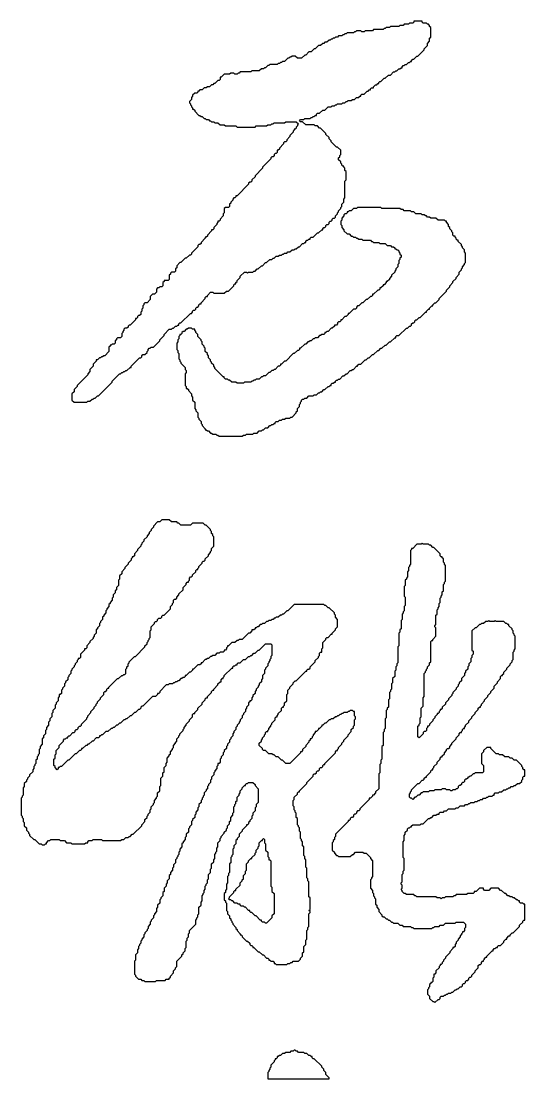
# Model space of a CAD drawing. Header units: millimetres. Extents: x 0 to 500, y 0 to 500.
# Drawn here: x 261.5 to 499.5, y 0.5 to 500 of the extents above; entities that cross this region are included whole.
import ezdxf

# ---------------------------------------------------------------- set-up
doc = ezdxf.new("R2010")
doc.units = ezdxf.units.MM

msp = doc.modelspace()

# ---------------------------------------------------------------- linework, layer by layer
for points in [[(447, 500), (447, 499.5), (446.5, 499), (445, 499), (444.5, 498.5), (442.5, 498.5), (442, 498), (440.5, 498), (440, 497.5), (436, 497.5), (435.5, 497), (434, 497), (433.5, 496.5), (433, 496.5), (432.5, 496), (428, 496), (427.5, 495.5), (424, 495.5), (423.5, 495), (422.5, 495), (422, 495.5), (420, 495.5), (419.5, 495), (419, 495), (418.5, 494.5), (415.5, 494.5), (415, 494), (414.5, 494), (414, 493.5), (413.5, 493.5), (413, 493), (411.5, 493), (411, 492.5), (410, 492.5), (409.5, 492), (409, 492), (408.5, 491.5), (408, 491.5), (407.5, 491), (407, 491), (406, 490), (405, 490), (404.5, 489.5), (404, 489.5), (403, 488.5), (402, 488.5), (400.5, 487), (400, 487), (398.5, 485.5), (397.5, 485.5), (396, 484), (395.5, 484), (394, 482.5), (392, 482.5), (391, 483.5), (389.5, 483.5), (389, 483), (388.5, 483), (388, 482.5), (387.5, 482.5), (386, 481), (385, 481), (384.5, 480.5), (384, 480.5), (383.5, 480), (383, 480), (382.5, 479.5), (379, 479.5), (378.5, 479), (378, 479), (377, 478), (376.5, 478), (376, 477.5), (375, 477.5), (374, 476.5), (370.5, 476.5), (370, 476), (365, 476), (364.5, 475.5), (364, 475.5), (363.5, 475), (362.5, 475), (362, 475.5), (360.5, 475.5), (360, 475), (357.5, 475), (356, 473.5), (355.5, 473.5), (355.5, 472.5), (355, 472), (354.5, 472), (353, 470.5), (352.5, 470.5), (352, 470), (351.5, 470), (350.5, 469), (349.5, 469), (349, 468.5), (348, 468.5), (347, 467.5), (346, 467.5), (345.5, 467), (345, 467), (345, 466.5), (344.5, 466), (343.5, 466), (342.5, 465), (342.5, 464.5), (342, 464), (342, 463), (341, 462), (341, 461.5), (341.5, 461), (341.5, 460.5), (342, 460), (342, 459.5), (342.5, 459), (342.5, 458.5), (343, 458.5), (343.5, 458), (343.5, 457.5), (345.5, 455.5), (346, 455.5), (346.5, 455), (347, 455), (348, 454), (348.5, 454), (349, 453.5), (350, 453.5), (350.5, 453), (351, 453), (351.5, 452.5), (352.5, 452.5), (353, 452), (354.5, 452), (355.5, 451), (357.5, 451), (358, 450.5), (363, 450.5), (363.5, 450), (372, 450), (372.5, 450.5), (377.5, 450.5), (378, 451), (379.5, 451), (380, 451.5), (380.5, 451.5), (381, 452), (386, 452), (386.5, 452.5), (391.5, 452.5), (392.5, 451.5), (392, 451), (392, 450.5), (391.5, 450), (391.5, 449.5), (391, 449), (390.5, 449), (390.5, 448.5), (390, 448), (390, 447.5), (388.5, 446), (388.5, 445.5), (387, 444), (387, 443.5), (386.5, 443), (386, 443), (385.5, 442.5), (385.5, 442), (383.5, 440), (383.5, 439.5), (383, 439), (382.5, 439), (382.5, 438), (382, 437.5), (381.5, 437.5), (381, 437), (381, 436.5), (380.5, 436), (380, 436), (379.5, 435.5), (379.5, 435), (375.5, 431), (375.5, 430.5), (372, 427), (372, 426.5), (370.5, 425), (370.5, 424.5), (370, 424), (369.5, 424), (369, 423.5), (369, 423), (363.5, 417.5), (363, 417.5), (363, 417), (362.5, 416.5), (362, 416.5), (361.5, 416), (361.5, 415.5), (360.5, 414.5), (360.5, 414), (360, 413.5), (360, 412.5), (359.5, 412), (358, 412), (357.5, 411.5), (357.5, 409.5), (357, 409), (357, 408), (355.5, 406.5), (355.5, 406), (355, 405.5), (354.5, 405.5), (354.5, 405), (354, 404.5), (354, 404), (352.5, 402.5), (352.5, 402), (352, 401.5), (351.5, 401.5), (351.5, 401), (349.5, 399), (349.5, 398.5), (349, 398), (348.5, 398), (348.5, 397.5), (346.5, 395.5), (346.5, 395), (346, 394.5), (345.5, 394.5), (345, 394), (345, 393.5), (342, 390.5), (342, 390), (341.5, 389.5), (341, 389.5), (339.5, 388), (339, 388), (337, 386), (336.5, 386), (335, 384.5), (335, 383.5), (334.5, 383), (334.5, 382), (334, 381.5), (332.5, 381.5), (332, 381), (332, 380.5), (331.5, 380), (331.5, 378), (331, 377.5), (329, 377.5), (329, 377), (328.5, 376.5), (328.5, 375), (328, 374.5), (327, 374.5), (326.5, 374), (326, 374), (325.5, 373.5), (325.5, 372), (324.5, 371), (323.5, 371), (322.5, 370), (322.5, 368.5), (321, 367), (320, 367), (319.5, 366.5), (319.5, 366), (319, 365.5), (319, 364.5), (318.5, 364), (318.5, 363), (318, 362.5), (318, 361.5), (317.5, 361), (317, 361), (316.5, 360.5), (316.5, 360), (316, 359.5), (315.5, 359.5), (315.5, 359), (313, 356.5), (312.5, 356.5), (312, 356), (312, 355.5), (311.5, 355), (310.5, 355), (310, 354.5), (310, 354), (309.5, 353.5), (309.5, 353), (309, 352.5), (309, 351), (308.5, 350.5), (307, 350.5), (306.5, 350), (306.5, 349.5), (306, 349), (306, 348), (305.5, 347.5), (304.5, 347.5), (304, 347), (303.5, 347), (303.5, 346.5), (303, 346), (303, 344), (301, 342), (300.5, 342), (300, 341.5), (299.5, 341.5), (299, 341), (298.5, 341), (297.5, 340), (297, 340), (297, 339.5), (295.5, 338), (295.5, 337), (294, 335.5), (294, 334.5), (293, 333.5), (293, 333), (288, 328), (288, 327.5), (286.5, 326), (286.5, 325), (285.5, 324), (285.5, 321), (286.5, 320), (292.5, 320), (293, 320.5), (294, 320.5), (295, 321.5), (295.5, 321.5), (296, 322), (296.5, 322), (297.5, 323), (298, 323), (304.5, 329.5), (304.5, 330), (308, 333.5), (308.5, 333.5), (309, 334), (309.5, 334), (310, 334.5), (310.5, 334.5), (311, 335), (311.5, 335), (313, 336.5), (313.5, 336.5), (313.5, 337), (317.5, 341), (318, 341), (318.5, 341.5), (318.5, 342), (319, 342.5), (320, 342.5), (321, 343.5), (321, 344), (321.5, 344.5), (321.5, 345), (322, 345.5), (322.5, 345.5), (323, 346), (324, 346), (327, 349), (327, 349.5), (329, 351.5), (329, 352), (331.5, 354.5), (332.5, 354.5), (333, 355), (333.5, 355), (334.5, 356), (335, 356), (335.5, 356.5), (336, 356.5), (336, 357), (336.5, 357.5), (337, 357.5), (341.5, 362), (342, 362), (342.5, 362.5), (342.5, 363), (343, 363.5), (343.5, 363.5), (344, 364), (344, 364.5), (344.5, 365), (345, 365), (345.5, 365.5), (345.5, 366), (346, 366.5), (346.5, 366.5), (346.5, 367), (348.5, 369), (348.5, 369.5), (349, 370), (349.5, 370), (349.5, 370.5), (351, 372), (352, 372), (352.5, 371.5), (357.5, 371.5), (358.5, 372.5), (359.5, 372.5), (362, 375), (362, 375.5), (362.5, 376), (363, 376), (363, 376.5), (363.5, 377), (363.5, 377.5), (365, 379), (365, 379.5), (367, 381.5), (368, 381.5), (368.5, 381), (369, 381.5), (371, 381.5), (371.5, 382), (372, 382), (373, 383), (373.5, 383), (375, 384.5), (375.5, 384.5), (377, 386), (377.5, 386), (379, 387.5), (380, 387.5), (380.5, 388), (381, 388), (382, 389), (383, 389), (383.5, 389.5), (384.5, 389.5), (385, 390), (385.5, 390), (386, 390.5), (387, 390.5), (387.5, 391), (388.5, 391), (389.5, 392), (390.5, 392), (391, 392.5), (391.5, 392.5), (392.5, 393.5), (393, 393.5), (394.5, 395), (395, 395), (395.5, 395.5), (396, 395.5), (396, 396), (396.5, 396.5), (397, 396.5), (397.5, 397), (398, 397), (398, 397.5), (398.5, 398), (399.5, 398), (401.5, 400), (402, 400), (403.5, 401.5), (404, 401.5), (404, 402), (404.5, 402.5), (405, 402.5), (405.5, 403), (405.5, 403.5), (406, 404), (406.5, 404), (407, 404.5), (407, 405), (407.5, 405.5), (408, 405.5), (408.5, 406), (408.5, 406.5), (409, 407), (409.5, 407), (410, 407.5), (410, 408), (411, 409), (411, 409.5), (411.5, 410), (411.5, 410.5), (412.5, 411.5), (412.5, 412), (413, 412.5), (413, 413.5), (414, 414.5), (414, 416), (414.5, 416.5), (414.5, 424.5), (415, 425), (415, 429), (414.5, 429.5), (414.5, 430.5), (414, 431), (414, 431.5), (413.5, 431.5), (413, 432), (413, 432.5), (412.5, 433), (412.5, 433.5), (411.5, 434.5), (411.5, 435.5), (412, 436), (412, 436.5), (412.5, 437), (412.5, 439), (411, 440.5), (410.5, 440.5), (408, 443), (408, 443.5), (407, 444.5), (407, 445), (405.5, 446.5), (405.5, 447), (403, 449.5), (402.5, 449.5), (401.5, 450.5), (400.5, 450.5), (400, 451), (396, 451), (394.5, 452.5), (393.5, 452.5), (393, 453), (393.5, 453.5), (395, 453.5), (395.5, 454), (398, 454), (398.5, 454.5), (399, 454.5), (399.5, 455), (400, 455), (400.5, 455.5), (401, 455.5), (401, 456), (401.5, 456.5), (402.5, 456.5), (404, 458), (405, 458), (406.5, 459.5), (408, 459.5), (408.5, 460), (409.5, 460), (410, 460.5), (410.5, 460.5), (411, 461), (413, 461), (413.5, 461.5), (414.5, 461.5), (415, 462), (415.5, 462), (416, 462.5), (417.5, 462.5), (418, 463), (419, 463), (420, 464), (421, 464), (421.5, 464.5), (422, 464.5), (422, 465), (422.5, 465.5), (423.5, 465.5), (425, 467), (425.5, 467), (426, 467.5), (426.5, 467.5), (426.5, 468), (427, 468.5), (428, 468.5), (428, 469), (429, 470), (429.5, 470), (430, 470.5), (430.5, 470.5), (430.5, 471), (431, 471.5), (431.5, 471.5), (433, 473), (433.5, 473), (435, 474.5), (436, 474.5), (437.5, 476), (438, 476), (438.5, 476.5), (439, 476.5), (440, 477.5), (440.5, 477.5), (441, 478), (441.5, 478), (441.5, 478.5), (442, 479), (442.5, 479), (443, 479.5), (443.5, 479.5), (444.5, 480.5), (445, 480.5), (445.5, 481), (446, 481), (446, 481.5), (446.5, 482), (447, 482), (448.5, 483.5), (449, 483.5), (452, 486.5), (452, 487), (453.5, 488.5), (453.5, 489.5), (454.5, 490.5), (454.5, 492), (455, 492.5), (455, 497), (454.5, 497.5), (454.5, 498), (454, 498.5), (453.5, 498.5), (453, 499), (451.5, 499), (451, 499.5), (451, 500)], [(420.5, 412), (420, 411.5), (418.5, 411.5), (417.5, 410.5), (416.5, 410.5), (416, 410), (415.5, 410), (415.5, 409.5), (415, 409), (414.5, 409), (414, 408.5), (414, 408), (413, 407), (413, 406), (412.5, 405.5), (412.5, 404), (413, 403.5), (413, 402.5), (414, 401.5), (414, 401), (415.5, 399.5), (416.5, 399.5), (417.5, 398.5), (418, 398.5), (418.5, 398), (419.5, 398), (420, 397.5), (420.5, 397.5), (421, 397), (422.5, 397), (423, 396.5), (426.5, 396.5), (427, 396), (427.5, 396), (428, 395.5), (430.5, 395.5), (431, 395), (433.5, 395), (434.5, 394), (436, 394), (436.5, 393.5), (437.5, 393.5), (438, 393), (438, 392.5), (438.5, 392.5), (439, 392), (439.5, 392), (440, 391.5), (440, 391), (440.5, 390.5), (440.5, 390), (441, 389.5), (441, 388.5), (440.5, 388), (440.5, 387.5), (440, 387), (440, 385.5), (439.5, 385), (439.5, 384), (438.5, 383), (438.5, 382.5), (438, 382), (438, 381.5), (436.5, 380), (436.5, 379.5), (435.5, 378.5), (435.5, 378), (434.5, 377), (434, 377), (434, 376.5), (433, 375.5), (432.5, 375.5), (432.5, 375), (431.5, 374), (431, 374), (431, 373.5), (430.5, 373), (430, 373), (428, 371), (427.5, 371), (427.5, 370.5), (427, 370), (426.5, 370), (425, 368.5), (424.5, 368.5), (423, 367), (422.5, 367), (421, 365.5), (420.5, 365.5), (420, 365), (420, 364.5), (419.5, 364), (418.5, 364), (416.5, 362), (416, 362), (416, 361.5), (415, 360.5), (414.5, 360.5), (413, 359), (412.5, 359), (412.5, 358.5), (412, 358), (411.5, 358), (411, 357.5), (411, 357), (410.5, 356.5), (409.5, 356.5), (409.5, 356), (408.5, 355), (408, 355), (406.5, 353.5), (406, 353.5), (405.5, 353), (405, 353), (405, 352.5), (404.5, 352), (403.5, 352), (403, 351.5), (402.5, 351.5), (401.5, 350.5), (400.5, 350.5), (400, 350), (399.5, 350), (398.5, 349), (398, 349), (397.5, 348.5), (397, 348.5), (396, 347.5), (395.5, 347.5), (393.5, 345.5), (393, 345.5), (393, 345), (392.5, 344.5), (392, 344.5), (390.5, 343), (390, 343), (386.5, 339.5), (386, 339.5), (384.5, 338), (384, 338), (384, 337.5), (383.5, 337), (383, 337), (381.5, 335.5), (381, 335.5), (380.5, 335), (380, 335), (379, 334), (378.5, 334), (377, 332.5), (376, 332.5), (375.5, 332), (375, 332), (374, 331), (372.5, 331), (372, 330.5), (371.5, 330.5), (371, 330), (370.5, 330), (370, 329.5), (367, 329.5), (366.5, 329), (363.5, 329), (363, 329.5), (361, 329.5), (360, 330.5), (359.5, 330.5), (359, 331), (358, 331), (357.5, 331.5), (357.5, 332), (357, 332), (353, 336), (353, 336.5), (352.5, 337), (352.5, 337.5), (351.5, 338.5), (351.5, 339), (351, 339.5), (351, 340), (350, 341), (350, 342), (349.5, 342.5), (349.5, 343), (348.5, 344), (348.5, 345.5), (348, 346), (348, 346.5), (347, 347.5), (347, 348.5), (346.5, 349), (346.5, 349.5), (345, 351), (345, 352), (344, 353), (344, 353.5), (343.5, 354), (343.5, 354.5), (342.5, 354.5), (342, 355), (340.5, 355), (340, 354.5), (339.5, 354.5), (338.5, 353.5), (338, 353.5), (337.5, 353), (337.5, 352.5), (337, 352), (336.5, 352), (336.5, 351.5), (336, 351), (336, 350), (335.5, 349.5), (335.5, 348.5), (335, 348), (335, 345), (335.5, 344.5), (335.5, 343.5), (336, 343), (336, 340.5), (336.5, 340), (336.5, 339.5), (337, 339), (337, 338.5), (339, 336.5), (339, 335.5), (339.5, 335), (339.5, 334), (339, 333.5), (339, 328), (339.5, 327.5), (339.5, 326.5), (340, 326.5), (340.5, 326), (340.5, 325.5), (342, 324), (342, 323), (342.5, 322.5), (342.5, 321), (343.5, 320), (343.5, 317), (344, 316.5), (344, 316), (345, 315), (345, 313), (345.5, 312.5), (345.5, 312), (346.5, 311), (346.5, 310), (347, 309.5), (347, 309), (348.5, 307.5), (348.5, 307), (349, 307), (349.5, 306.5), (350, 306.5), (351, 305.5), (351.5, 305.5), (352, 305), (353.5, 305), (354, 304.5), (354.5, 304.5), (355, 304), (366, 304), (366.5, 304.5), (367.5, 304.5), (368, 305), (371, 305), (371.5, 305.5), (373, 305.5), (374, 306.5), (375, 306.5), (375.5, 307), (376, 307), (377, 308), (378, 308), (379, 309), (379.5, 309), (380, 309.5), (380.5, 309.5), (381, 310), (381.5, 310), (381.5, 310.5), (382, 311), (383, 311), (383.5, 311.5), (384.5, 311.5), (385, 312), (386, 312), (386.5, 312.5), (388.5, 312.5), (389, 313), (389.5, 313), (391.5, 315), (391.5, 315.5), (392, 316), (392, 317), (393, 318), (393, 319), (393.5, 319.5), (393.5, 320), (394, 320.5), (394, 321), (394.5, 321.5), (395, 321.5), (395.5, 322), (396.5, 322), (397.5, 323), (399.5, 323), (400, 323.5), (401, 323.5), (402, 324.5), (402.5, 324.5), (403, 325), (403.5, 325), (404.5, 326), (405, 326), (406.5, 327.5), (407, 327.5), (407.5, 328), (408, 328), (408, 328.5), (408.5, 329), (409, 329), (409.5, 329.5), (410, 329.5), (410, 330), (410.5, 330.5), (411, 330.5), (411.5, 331), (412, 331), (413.5, 332.5), (414, 332.5), (415, 333.5), (415.5, 333.5), (417, 335), (417.5, 335), (418, 335.5), (418.5, 335.5), (420, 337), (420.5, 337), (420.5, 337.5), (421, 338), (422, 338), (424, 340), (424.5, 340), (425.5, 341), (426, 341), (427.5, 342.5), (428, 342.5), (430, 344.5), (430.5, 344.5), (431.5, 345.5), (432, 345.5), (433.5, 347), (434, 347), (435.5, 348.5), (436, 348.5), (438, 350.5), (438.5, 350.5), (438.5, 351), (439, 351.5), (440, 351.5), (443.5, 355), (444, 355), (445, 356), (445.5, 356), (446, 356.5), (446, 357), (446.5, 357.5), (447, 357.5), (447.5, 358), (447.5, 358.5), (448, 359), (448.5, 359), (449.5, 360), (450, 360), (452.5, 362.5), (453, 362.5), (453, 363), (454, 364), (454.5, 364), (454.5, 364.5), (455.5, 365.5), (456, 365.5), (456, 366), (457, 367), (457.5, 367), (459, 368.5), (459, 369), (462.5, 372.5), (462.5, 373), (464, 374.5), (464, 375), (465.5, 376.5), (465.5, 377), (467, 378.5), (467, 379), (468.5, 380.5), (468.5, 381.5), (469.5, 382.5), (469.5, 383), (470, 383.5), (470, 384), (471, 385), (471, 385.5), (471.5, 386), (471.5, 390.5), (471, 391), (471, 392), (470, 393), (470, 393.5), (469.5, 394), (469.5, 394.5), (468, 396), (468, 396.5), (467.5, 396.5), (467, 397), (467, 397.5), (466.5, 398), (466.5, 398.5), (466, 398.5), (465.5, 399), (465.5, 400), (465, 400.5), (465, 401), (464, 402), (464, 402.5), (463.5, 403), (463.5, 404), (462.5, 405), (462.5, 405.5), (462, 405.5), (461.5, 406), (458.5, 406), (457.5, 407), (455, 407), (454.5, 407.5), (453.5, 407.5), (453, 408), (452.5, 408), (452, 408.5), (451, 408.5), (450.5, 409), (448, 409), (447, 410), (446, 410), (445.5, 410.5), (442.5, 410.5), (442, 411), (441, 411), (440.5, 411.5), (432, 411.5), (431.5, 412)], [(328, 264.5), (327, 263.5), (326, 263.5), (324, 261.5), (324, 261), (323, 260), (323, 259.5), (322, 258.5), (322, 258), (321, 257), (321, 256.5), (319.5, 255), (319.5, 254.5), (318.5, 253.5), (318.5, 253), (318, 252.5), (318, 252), (316.5, 250.5), (316.5, 250), (315, 248.5), (315, 247.5), (314.5, 247), (314, 247), (314, 246.5), (313.5, 246), (313.5, 245.5), (312, 244), (312, 243.5), (310.5, 242), (310.5, 241.5), (309, 240), (309, 239), (308, 238), (308, 236.5), (307.5, 236), (307.5, 233.5), (306.5, 232.5), (306.5, 231.5), (306, 231), (306, 230), (305, 229), (305, 228), (304.5, 227.5), (304.5, 226.5), (303.5, 225.5), (303.5, 225), (303, 224.5), (303, 223.5), (302, 222.5), (302, 222), (301.5, 221.5), (301.5, 220.5), (300.5, 219.5), (300.5, 219), (300, 218.5), (300, 217.5), (299, 216.5), (299, 216), (298.5, 215.5), (298.5, 214.5), (297.5, 213.5), (297.5, 213), (297, 212.5), (297, 211), (296, 210), (296, 209.5), (295.5, 209), (295.5, 208.5), (294, 207), (294, 206.5), (292.5, 205), (292.5, 204), (292, 203.5), (291.5, 203.5), (291.5, 203), (289.5, 201), (289.5, 199.5), (289, 199), (288.5, 199), (288.5, 198.5), (288, 198), (288, 197.5), (287, 196.5), (287, 196), (286.5, 195.5), (286.5, 195), (285.5, 194), (285.5, 193.5), (285, 193), (285, 192), (284, 191), (284, 190.5), (283.5, 190), (283.5, 189), (282.5, 188), (282.5, 187.5), (282, 187), (282, 186), (281, 185), (281, 184.5), (280.5, 184), (280.5, 182.5), (280, 182), (279.5, 182), (279.5, 181), (279, 180.5), (279, 179), (278, 178), (278, 177.5), (277.5, 177), (277.5, 175.5), (276.5, 174.5), (276.5, 173.5), (276, 173), (276, 171.5), (275, 170.5), (275, 169.5), (274.5, 169), (274.5, 167.5), (273.5, 166.5), (273.5, 165.5), (273, 165), (273, 163.5), (272, 162.5), (272, 161.5), (271.5, 161), (271.5, 158.5), (270.5, 157.5), (270.5, 156.5), (270, 156), (270, 154), (269.5, 153.5), (269.5, 153), (269, 152.5), (269, 151.5), (268.5, 151), (268.5, 149.5), (268, 149), (268, 148.5), (267.5, 148), (267.5, 147), (267, 146.5), (267, 145.5), (265.5, 144), (265.5, 143.5), (264.5, 142.5), (264.5, 142), (264, 141.5), (264, 141), (263, 140), (263, 138.5), (262.5, 138), (262.5, 134.5), (262, 134), (262, 133.5), (261.5, 133), (261.5, 125), (262, 124.5), (262, 124), (262.5, 123.5), (262.5, 122), (263, 121.5), (263, 120), (264, 119), (264, 118), (265, 117), (265, 116.5), (265.5, 116), (265.5, 115.5), (267.5, 113.5), (268, 113.5), (270, 111.5), (271, 111.5), (271.5, 111), (272.5, 111), (273, 111.5), (273.5, 111.5), (273.5, 112), (274.5, 113), (275, 113), (275.5, 113.5), (279.5, 113.5), (280, 113), (282, 113), (283, 112), (285, 112), (285.5, 111.5), (291.5, 111.5), (292, 112), (293, 112), (293, 112.5), (293.5, 113), (295, 113), (295.5, 113.5), (299.5, 113.5), (300, 113), (308.5, 113), (309, 113.5), (310, 113.5), (311, 114.5), (312, 114.5), (312.5, 115), (313, 115), (314, 116), (314.5, 116), (318.5, 120), (318.5, 120.5), (320, 122), (320, 123), (321, 124), (321, 124.5), (321.5, 125), (321.5, 125.5), (322.5, 126.5), (322.5, 127.5), (323, 128), (323, 129), (324, 130), (324, 130.5), (324.5, 131), (324.5, 132), (325.5, 133), (325.5, 133.5), (326, 134), (326, 135.5), (327, 136.5), (327, 138.5), (327.5, 139), (327.5, 142.5), (328.5, 143.5), (328.5, 145), (329, 145.5), (329, 147.5), (330, 148.5), (330, 149.5), (330.5, 150), (330.5, 152), (331.5, 153), (331.5, 153.5), (332, 154), (332, 155), (333, 156), (333, 156.5), (333.5, 157), (333.5, 158), (334.5, 159), (334.5, 159.5), (335, 160), (335, 161), (336, 162), (336, 162.5), (336.5, 163), (336.5, 163.5), (338, 165), (338, 165.5), (338.5, 166), (338.5, 166.5), (339.5, 167.5), (339.5, 168), (341, 169.5), (341, 170), (342.5, 171.5), (342.5, 172.5), (343, 173), (343.5, 173), (343.5, 173.5), (345, 175), (345, 175.5), (347, 177.5), (347, 178), (348.5, 179.5), (348.5, 180), (349, 180.5), (349.5, 180.5), (349.5, 181), (351.5, 183), (351.5, 183.5), (352, 184), (352.5, 184), (352.5, 184.5), (354.5, 186.5), (354.5, 187), (355.5, 188), (356, 188), (356, 189), (356.5, 189.5), (357, 189.5), (357, 190), (357.5, 190.5), (357.5, 191), (361, 194.5), (361.5, 194.5), (361.5, 195), (362, 195.5), (362.5, 195.5), (363, 196), (363.5, 196), (363.5, 196.5), (364, 197), (365, 197), (366.5, 198.5), (367.5, 198.5), (369, 200), (369.5, 200), (370, 200.5), (370.5, 200.5), (371.5, 201.5), (372, 201.5), (373.5, 203), (374, 203), (377, 206), (379.5, 206), (380, 205.5), (380, 200.5), (379.5, 200), (379.5, 199), (379, 198.5), (379, 198), (378.5, 197.5), (378.5, 197), (378, 196.5), (378, 195.5), (377, 194.5), (377, 194), (376.5, 193.5), (376.5, 192), (375.5, 191), (375.5, 189.5), (375, 189), (375, 188), (374, 187), (374, 186.5), (373.5, 186), (373.5, 185.5), (372.5, 184.5), (372.5, 184), (372, 183.5), (372, 182.5), (371, 181.5), (371, 181), (370.5, 180.5), (370.5, 179.5), (370, 179), (369.5, 179), (369.5, 178.5), (369, 178), (369, 177), (368, 176), (368, 175.5), (367.5, 175), (367.5, 174), (366.5, 173), (366.5, 172.5), (366, 172), (366, 171), (365, 170), (365, 169.5), (364.5, 169), (364.5, 168.5), (363.5, 167.5), (363.5, 167), (363, 166.5), (363, 165.5), (362, 164.5), (362, 164), (361.5, 163.5), (361.5, 162.5), (360.5, 161.5), (360.5, 161), (360, 160.5), (360, 159.5), (359, 158.5), (359, 158), (358.5, 157.5), (358.5, 156.5), (357.5, 155.5), (357.5, 155), (357, 154.5), (357, 153.5), (356, 152.5), (356, 152), (355.5, 151.5), (355.5, 150), (355, 149.5), (354.5, 149.5), (354.5, 148.5), (354, 148), (354, 147), (353, 146), (353, 145.5), (352.5, 145), (352.5, 144), (351.5, 143), (351.5, 142), (351, 141.5), (351, 140.5), (350, 139.5), (350, 139), (349.5, 138.5), (349.5, 137.5), (349, 137), (349, 136.5), (348, 135.5), (348, 134.5), (347.5, 134), (347.5, 133.5), (347, 133), (347, 132.5), (346.5, 132), (346.5, 131), (345.5, 130), (345.5, 129), (345, 128.5), (345, 127.5), (344, 126.5), (344, 125.5), (343.5, 125), (343.5, 124), (342.5, 123), (342.5, 122.5), (342, 122), (342, 120.5), (341, 119.5), (341, 119), (340.5, 118.5), (340.5, 117), (339.5, 116), (339.5, 115), (339, 114.5), (339, 113.5), (338, 112.5), (338, 112), (337.5, 111.5), (337.5, 110), (336.5, 109), (336.5, 108), (336, 107.5), (336, 106.5), (335.5, 106), (335.5, 105.5), (335, 105), (335, 104.5), (334.5, 104), (334.5, 102.5), (333.5, 101.5), (333.5, 100.5), (333, 100), (333, 99), (332, 98), (332, 97), (331.5, 96.5), (331.5, 95), (330.5, 94), (330.5, 93), (330, 92.5), (330, 91.5), (329, 90.5), (329, 89), (328.5, 88.5), (328.5, 87), (327.5, 86), (327.5, 85.5), (327, 85), (327, 83.5), (326, 82.5), (326, 81.5), (325.5, 81), (325.5, 79.5), (324.5, 78.5), (324.5, 78), (324, 77.5), (324, 76.5), (323, 75.5), (323, 75), (322.5, 74.5), (322.5, 73.5), (321.5, 72.5), (321.5, 71.5), (321, 71), (321, 70.5), (320, 69.5), (320, 69), (319.5, 68.5), (319.5, 67.5), (318.5, 66.5), (318.5, 66), (318, 65.5), (318, 64.5), (317.5, 64), (317.5, 63.5), (317, 63), (317, 62), (316.5, 61.5), (316.5, 60), (315.5, 59), (315.5, 56.5), (315, 56), (315, 50), (315.5, 49.5), (315.5, 49), (317, 47.5), (318, 47.5), (318.5, 47), (319.5, 47), (320, 46.5), (325, 46.5), (325.5, 47), (329.5, 47), (330, 47.5), (331.5, 47.5), (331.5, 48), (332, 48.5), (332, 49), (333.5, 50.5), (333.5, 51.5), (334.5, 52.5), (334.5, 53), (335, 53.5), (335, 56), (337.5, 58.5), (337.5, 59), (338, 59.5), (338, 60), (339, 61), (339, 62), (339.5, 62.5), (339.5, 65.5), (340, 66), (340, 67), (340.5, 67.5), (340.5, 69), (341, 69.5), (341, 70.5), (344, 73.5), (344, 75.5), (344.5, 76), (344.5, 76.5), (345, 77), (345, 78), (345.5, 78.5), (345.5, 81.5), (346.5, 82.5), (346.5, 84), (347, 84.5), (347, 87), (347.5, 87.5), (347.5, 88), (348, 88.5), (348, 89.5), (348.5, 90), (348.5, 91.5), (349, 92), (349, 92.5), (349.5, 93), (349.5, 94.5), (350, 95), (350, 97), (351, 98), (351, 99.5), (351.5, 100), (351.5, 102), (352.5, 103), (352.5, 104), (353, 104.5), (353, 106.5), (353.5, 107), (353.5, 107.5), (354, 108), (354, 109.5), (354.5, 110), (354.5, 112), (355.5, 113), (355.5, 114), (356, 114.5), (356, 115), (357.5, 116.5), (357.5, 117), (358.5, 118), (358.5, 118.5), (359, 119), (359, 120), (360, 121), (360, 122), (360.5, 122.5), (360.5, 124), (361.5, 125), (361.5, 126), (362, 126.5), (362, 129), (362.5, 129.5), (362.5, 130), (363, 130.5), (363, 131.5), (363.5, 132), (363.5, 133.5), (364.5, 134.5), (364.5, 135), (365, 135.5), (365, 136.5), (366, 137.5), (366, 138), (367, 139), (367.5, 139), (367.5, 139.5), (368, 140), (368.5, 140), (369, 140.5), (371, 140.5), (372, 139.5), (372, 139), (373.5, 137.5), (373.5, 131), (372.5, 130), (372.5, 129), (372, 128.5), (372, 127), (371, 126), (371, 125), (370.5, 124.5), (370.5, 123.5), (369.5, 122.5), (369.5, 122), (369, 121.5), (369, 121), (368.5, 120.5), (368, 120.5), (368, 120), (366, 118), (366, 117.5), (364.5, 116), (364.5, 115), (363.5, 114), (363.5, 113.5), (363, 113), (363, 111.5), (362, 110.5), (362, 109.5), (361.5, 109), (361.5, 106.5), (361, 106), (361, 105.5), (360.5, 105), (360.5, 102.5), (360, 102), (360, 98), (359.5, 97.5), (359.5, 96.5), (359, 96), (359, 93), (358.5, 92.5), (358.5, 90), (358, 89.5), (358, 88.5), (357.5, 88), (357.5, 85), (358, 84.5), (358, 84), (358.5, 83.5), (358.5, 80), (359, 79.5), (359, 78.5), (360, 77.5), (360, 76.5), (360.5, 76), (360.5, 75.5), (361, 75), (361, 74.5), (361.5, 74), (361.5, 73.5), (363, 72), (363, 71.5), (363.5, 71), (363.5, 70.5), (365, 69), (365, 68.5), (365.5, 68.5), (366, 68), (366, 67.5), (368, 65.5), (368.5, 65.5), (369.5, 64.5), (369.5, 64), (370, 63.5), (370.5, 63.5), (371, 63), (371, 62.5), (371.5, 62.5), (373.5, 60.5), (374, 60.5), (375.5, 59), (376, 59), (377.5, 57.5), (378, 57.5), (378.5, 57), (378.5, 56.5), (379, 56.5), (379.5, 56), (380.5, 56), (381, 55.5), (381, 55), (381.5, 55), (382, 54.5), (387, 54.5), (387.5, 55), (388.5, 55), (389, 55.5), (389.5, 55.5), (390, 56), (392.5, 56), (393.5, 57), (393.5, 57.5), (394.5, 58.5), (394.5, 60), (395, 60.5), (395, 63), (396, 64), (396, 66), (396.5, 66.5), (396.5, 70.5), (397, 71), (397, 72), (397.5, 72.5), (397.5, 78.5), (398, 79), (398, 79.5), (397.5, 80), (398, 80.5), (398, 86), (397.5, 86.5), (397.5, 93.5), (397, 94), (397, 95), (396.5, 95.5), (396.5, 100), (396, 100.5), (396, 104), (395.5, 104.5), (395.5, 105.5), (395, 106), (395, 110), (394.5, 110.5), (394.5, 112.5), (394, 113), (394, 113.5), (393.5, 114), (393.5, 117), (393, 117.5), (393, 119), (392.5, 119.5), (392.5, 120), (392, 120.5), (392, 123.5), (391.5, 124), (391.5, 126), (391, 126.5), (391, 127), (390.5, 127.5), (390.5, 129), (390, 129.5), (390, 132), (390.5, 132.5), (390.5, 133.5), (392, 135), (392, 135.5), (392.5, 136), (393, 136), (393, 136.5), (396.5, 140), (396.5, 140.5), (399.5, 143.5), (399.5, 144), (400, 144.5), (400.5, 144.5), (401, 145), (401, 145.5), (401.5, 146), (402, 146), (402.5, 146.5), (402.5, 147), (403, 147.5), (403.5, 147.5), (404, 148), (404, 148.5), (404.5, 149), (405, 149), (405, 149.5), (410, 154.5), (410, 155), (410.5, 155.5), (411, 155.5), (411, 156), (411.5, 156.5), (411.5, 157), (413, 158.5), (413, 159), (414, 160), (414, 160.5), (416, 162.5), (416, 163), (417.5, 164.5), (417.5, 165.5), (418.5, 166.5), (418.5, 167), (419, 167.5), (419, 170), (419.5, 170.5), (419.5, 171.5), (419, 172), (419, 174), (418.5, 174), (418, 174.5), (417, 174.5), (416.5, 174), (416, 174), (415.5, 173.5), (414, 173.5), (413.5, 173), (413, 173), (412.5, 172.5), (412, 172.5), (411.5, 172), (411, 172), (410.5, 171.5), (410, 171.5), (409, 170.5), (408, 170.5), (407.5, 170), (407, 170), (405.5, 168.5), (405, 168.5), (404, 167.5), (403.5, 167.5), (403.5, 167), (402.5, 166), (402, 166), (402, 165.5), (401, 164.5), (400.5, 164.5), (400.5, 164), (399.5, 163), (399.5, 162.5), (399, 162), (399, 161.5), (398.5, 161), (398, 161), (398, 160.5), (397.5, 160), (397.5, 159.5), (396, 158), (396, 157.5), (394.5, 156), (394.5, 155.5), (394, 155), (393.5, 155), (393.5, 154.5), (388.5, 149.5), (386.5, 149.5), (385, 151), (384.5, 151), (383, 152.5), (382, 152.5), (381, 153.5), (380.5, 153.5), (380, 154), (378.5, 154), (377, 155.5), (376, 155.5), (375.5, 156), (375.5, 156.5), (374, 158), (374, 159), (375, 160), (375, 160.5), (375.5, 161), (375.5, 161.5), (376.5, 162.5), (376.5, 163), (377, 163.5), (377, 164), (377.5, 164.5), (378, 164.5), (378, 165), (378.5, 165.5), (378.5, 166), (379.5, 167), (379.5, 167.5), (380, 168), (380, 168.5), (381.5, 170), (381.5, 171), (382, 171.5), (382.5, 171.5), (382.5, 172), (383, 172.5), (383, 173), (384.5, 174.5), (384.5, 175.5), (385, 176), (385.5, 176), (385.5, 176.5), (386, 177), (386, 178), (387, 179), (387, 182), (387.5, 182.5), (387.5, 184), (388.5, 185), (388.5, 185.5), (390, 187), (390, 187.5), (391, 188.5), (391.5, 188.5), (396, 193), (396.5, 193), (396.5, 193.5), (397, 194), (397.5, 194), (398, 194.5), (398, 195), (400.5, 197.5), (400.5, 198), (402, 199.5), (402, 200), (402.5, 200.5), (402.5, 201.5), (403, 202), (403.5, 202), (403.5, 203.5), (404, 204), (404, 206.5), (405.5, 208), (405.5, 208.5), (406, 209), (406.5, 209), (408, 210.5), (408.5, 210.5), (408.5, 211), (410, 212.5), (410, 213), (411, 214), (411, 217.5), (410, 218.5), (410, 219.5), (409.5, 220), (409.5, 220.5), (407, 223), (406.5, 223), (405.5, 224), (405, 224), (404.5, 224.5), (390.5, 224.5), (387.5, 221.5), (387, 221.5), (385.5, 220), (385, 220), (384.5, 219.5), (384, 219.5), (383, 218.5), (382, 218.5), (381.5, 218), (381, 218), (380.5, 217.5), (380, 217.5), (379.5, 217), (378.5, 217), (378, 216.5), (377.5, 216.5), (376.5, 215.5), (375.5, 215.5), (375, 215), (374.5, 215), (373.5, 214), (373, 214), (372.5, 213.5), (372, 213.5), (372, 213), (371.5, 212.5), (370.5, 212.5), (370.5, 212), (369.5, 211), (369, 211), (366, 208), (364.5, 208), (364, 207.5), (363.5, 207.5), (362.5, 206.5), (361, 206.5), (359.5, 205), (359, 205), (359, 204.5), (358.5, 204), (358.5, 203.5), (358, 203), (357.5, 203), (357.5, 202.5), (357, 202), (355.5, 202), (355, 201.5), (354, 201.5), (353, 200.5), (352, 200.5), (351.5, 200), (351, 200), (350, 199), (349.5, 199), (349, 198.5), (348.5, 198.5), (347, 197), (346.5, 197), (346.5, 196.5), (346, 196), (345, 196), (343, 194), (342.5, 194), (342.5, 193.5), (341.5, 192.5), (341, 192.5), (339.5, 191), (339, 191), (339, 190.5), (338.5, 190), (338, 190), (337.5, 189.5), (337, 189.5), (336, 188.5), (335.5, 188.5), (335, 188), (334.5, 188), (334, 187.5), (333.5, 187.5), (333, 187), (331.5, 187), (331, 186.5), (330, 186.5), (327, 183.5), (327, 183), (326.5, 182.5), (326, 182.5), (326, 182), (325, 181), (323.5, 181), (319, 176.5), (318.5, 176.5), (318, 176), (318, 175.5), (317.5, 175), (317, 175), (315.5, 173.5), (315, 173.5), (313.5, 172), (313, 172), (311.5, 170.5), (311, 170.5), (310.5, 170), (310, 170), (308.5, 168.5), (308, 168.5), (307, 167.5), (306.5, 167.5), (305.5, 166.5), (305, 166.5), (304.5, 166), (304, 166), (302.5, 164.5), (301.5, 164.5), (300, 163), (299.5, 163), (299, 162.5), (298.5, 162.5), (298.5, 162), (298, 161.5), (297, 161.5), (295.5, 160), (295, 160), (293.5, 158.5), (293, 158.5), (292.5, 158), (292, 158), (290.5, 156.5), (290, 156.5), (290, 156), (289.5, 155.5), (289, 155.5), (287.5, 154), (287, 154), (284, 151), (283.5, 151), (280.5, 148), (280, 148), (279.5, 147.5), (279, 147.5), (279, 147), (278.5, 146.5), (277.5, 147.5), (277.5, 148), (277, 148.5), (277, 151.5), (277.5, 152), (277.5, 153.5), (278, 154), (278, 155.5), (279.5, 157), (279.5, 158), (281.5, 160), (281.5, 160.5), (282, 161), (282.5, 161), (283, 161.5), (283.5, 161.5), (283.5, 162), (284, 162.5), (284.5, 162.5), (286, 164), (286.5, 164), (287, 164.5), (287, 165), (287.5, 165.5), (288, 165.5), (288.5, 166), (288.5, 166.5), (289, 167), (289.5, 167), (290, 167.5), (290, 168), (292.5, 170.5), (292.5, 171), (293, 171.5), (293, 172), (294.5, 173.5), (294.5, 174), (296, 175.5), (296, 176), (297, 177), (297, 177.5), (297.5, 178), (297.5, 178.5), (299, 180), (299, 180.5), (300.5, 182), (300.5, 183), (301, 183.5), (301.5, 183.5), (302, 184), (302, 184.5), (302.5, 185), (303, 185), (303, 185.5), (307, 189.5), (307.5, 189.5), (309, 191), (309.5, 191), (310, 191.5), (310.5, 191.5), (311, 192), (311, 194), (311.5, 194.5), (311.5, 195), (312, 195.5), (312, 196.5), (312.5, 197), (312.5, 197.5), (315, 200), (315.5, 200), (320, 204.5), (320, 205), (321, 206), (321, 206.5), (321.5, 207), (321.5, 207.5), (322, 208), (322, 208.5), (322.5, 209), (322.5, 212), (323, 212.5), (323, 214), (324.5, 215.5), (324.5, 216), (325, 216.5), (325.5, 216.5), (326, 217), (326, 217.5), (326.5, 218), (327.5, 218), (328, 218.5), (328, 219), (328.5, 219.5), (329, 219.5), (332, 222.5), (332, 223.5), (333, 224.5), (333, 225), (333.5, 225.5), (333.5, 226.5), (334, 227), (334.5, 227), (335, 227.5), (335, 228), (336, 229), (336, 229.5), (338, 231.5), (338, 232.5), (339.5, 234), (339.5, 234.5), (340, 235), (340.5, 235), (340.5, 235.5), (341, 236), (341, 237), (341.5, 237.5), (342, 237.5), (342.5, 238), (342.5, 238.5), (344, 240), (344, 240.5), (344.5, 241), (345, 241), (345, 241.5), (345.5, 242), (345.5, 242.5), (347, 244), (347, 244.5), (347.5, 245), (348, 245), (348.5, 245.5), (348.5, 246), (350, 247.5), (350, 248), (351, 249), (351, 249.5), (351.5, 250), (351.5, 251), (352.5, 252), (352.5, 256.5), (352, 257), (352, 257.5), (351.5, 258), (351.5, 259), (351, 259.5), (351, 260), (349, 262), (348.5, 262), (347.5, 263), (342.5, 263), (341.5, 262), (337, 262), (336, 263), (335.5, 263), (335, 263.5), (332.5, 263.5), (331.5, 264.5)], [(451, 253.5), (450.5, 253), (448.5, 253), (446.5, 251), (446, 251), (446, 250.5), (445.5, 250), (445.5, 243.5), (445, 243), (445, 242.5), (444.5, 242), (444.5, 240.5), (444, 240), (444, 237.5), (443.5, 237), (443.5, 236.5), (443, 236), (443, 233.5), (442.5, 233), (442.5, 228.5), (443, 228), (443, 224), (442.5, 223.5), (442.5, 221.5), (442, 221), (442, 220.5), (441.5, 220), (441.5, 217.5), (441, 217), (441, 213), (440.5, 212.5), (440.5, 211.5), (440, 211), (440, 205), (439.5, 204.5), (439.5, 197), (439, 196.5), (439, 195.5), (438.5, 195), (438.5, 193.5), (438, 193), (438, 190.5), (437, 189.5), (437, 187.5), (436.5, 187), (436.5, 184.5), (436, 184), (436, 183.5), (435.5, 183), (435.5, 180), (435, 179.5), (435, 176), (434.5, 175.5), (434.5, 175), (434, 174.5), (434, 171), (433.5, 170.5), (433.5, 166), (433, 165.5), (433, 164.5), (432.5, 164), (432.5, 158), (432, 157.5), (432, 151.5), (431.5, 151), (431.5, 149.5), (431, 149), (431, 145), (430.5, 144.5), (430.5, 137.5), (429, 136), (429, 135.5), (428, 134.5), (427.5, 134.5), (427.5, 134), (426.5, 133), (426, 133), (426, 132.5), (421.5, 128), (421.5, 127.5), (421, 127), (420.5, 127), (420, 126.5), (420, 126), (419.5, 125.5), (419, 125.5), (418.5, 125), (418.5, 124.5), (418, 124), (417.5, 124), (417, 123.5), (417, 123), (416.5, 122.5), (416, 122.5), (416, 122), (410, 116), (410, 115), (409.5, 114.5), (409.5, 113.5), (409, 113), (409, 112.5), (408.5, 112), (408.5, 108.5), (409.5, 107.5), (409.5, 107), (410.5, 106), (411, 106), (411.5, 105.5), (417, 105.5), (418, 106.5), (418.5, 106.5), (419.5, 107.5), (423, 107.5), (423.5, 107), (424.5, 107), (426.5, 105), (426.5, 104.5), (427.5, 103.5), (427.5, 96), (427, 95.5), (427, 95), (426.5, 94.5), (426.5, 90.5), (427.5, 89.5), (427.5, 88.5), (428, 88), (428, 87), (428.5, 86.5), (428.5, 86), (429, 85.5), (429, 83), (429.5, 82.5), (429.5, 81.5), (430.5, 80.5), (430.5, 79.5), (432, 78), (432, 77.5), (432.5, 77), (433, 77), (434, 76), (434.5, 76), (435, 75.5), (435.5, 75.5), (436.5, 74.5), (437, 74.5), (437.5, 74), (439.5, 74), (440.5, 73), (441.5, 73), (442, 72.5), (445.5, 72.5), (446, 72), (446.5, 72), (447, 71.5), (455.5, 71.5), (456, 72), (456.5, 72), (457, 72.5), (459, 72.5), (459.5, 73), (461, 73), (462, 74), (466.5, 74), (467, 74.5), (470.5, 74.5), (471.5, 73.5), (471.5, 72), (471, 71.5), (471, 70.5), (470.5, 70), (470, 70), (470, 69.5), (469.5, 69), (469.5, 68.5), (469, 68), (469, 67.5), (468, 66.5), (468, 66), (467, 65), (467, 64.5), (466.5, 64), (466.5, 63), (466, 62.5), (465.5, 62.5), (465.5, 62), (464, 60.5), (464, 60), (462, 58), (462, 57.5), (461, 56.5), (461, 56), (460.5, 55.5), (460.5, 55), (460, 54.5), (459.5, 54.5), (459.5, 54), (459, 53.5), (459, 53), (457.5, 51.5), (457.5, 50.5), (457, 50), (456.5, 50), (456.5, 48.5), (456, 48), (456, 46.5), (455.5, 46), (455, 46), (455, 45.5), (454.5, 45), (454.5, 44), (454, 43.5), (454, 43), (453.5, 42.5), (453.5, 40.5), (454.5, 39.5), (454.5, 38.5), (456, 37), (456.5, 37), (457, 36.5), (458.5, 38), (459, 38), (459.5, 38.5), (459.5, 39), (460, 39.5), (461, 39.5), (461.5, 40), (462, 40), (462.5, 40.5), (463, 40.5), (463.5, 41), (464.5, 41), (465, 41.5), (465.5, 41.5), (466.5, 42.5), (467, 42.5), (467.5, 43), (468, 43), (469, 44), (469.5, 44), (470, 44.5), (470, 45), (470.5, 45.5), (471, 45.5), (471.5, 46), (471.5, 46.5), (472, 47), (472.5, 47), (473, 47.5), (473, 48), (473.5, 48.5), (474, 48.5), (474.5, 49), (474.5, 49.5), (476, 51), (476, 51.5), (477.5, 53), (477.5, 54), (478, 54.5), (478.5, 54.5), (479, 55), (479, 55.5), (479.5, 56), (480, 56), (480, 56.5), (480.5, 57), (480.5, 57.5), (481, 58), (481.5, 58), (481.5, 58.5), (484, 61), (484.5, 61), (484.5, 61.5), (485, 62), (485.5, 62), (486, 62.5), (486.5, 62.5), (486.5, 63), (487, 63.5), (488, 63.5), (489.5, 65), (489.5, 65.5), (490.5, 66.5), (491, 66.5), (491, 67), (492, 68), (492.5, 68), (492.5, 68.5), (493.5, 69.5), (494, 69.5), (497, 72.5), (497, 73), (498.5, 74.5), (498.5, 75), (499, 75.5), (499.5, 75.5), (499.5, 83), (499, 83), (498.5, 83.5), (497.5, 83.5), (497, 84), (497, 84.5), (496.5, 84.5), (496, 85), (495.5, 85), (494.5, 86), (494, 86), (493.5, 86.5), (492.5, 86.5), (492, 87), (491.5, 87), (490.5, 88), (490, 88), (488.5, 89.5), (488, 89.5), (487, 90.5), (483.5, 90.5), (482.5, 89.5), (480.5, 89.5), (480, 90), (480, 90.5), (478, 90.5), (476.5, 89), (475.5, 89), (475.5, 88.5), (475, 88), (472.5, 88), (472, 87.5), (467, 87.5), (466.5, 87), (466, 87), (465.5, 86.5), (462, 86.5), (461.5, 86), (460.5, 86), (460, 85.5), (459.5, 86), (458, 86), (457.5, 86.5), (448.5, 86.5), (448, 87), (447.5, 87), (447, 87.5), (443.5, 87.5), (443, 88), (442.5, 88), (441.5, 89), (441.5, 89.5), (441, 90), (441.5, 90.5), (441.5, 92), (441, 92.5), (441, 93), (441.5, 93.5), (441.5, 97), (442, 97.5), (442, 98.5), (442.5, 99), (442.5, 104.5), (442, 105), (442, 112.5), (442.5, 113), (442.5, 115.5), (443, 116), (443, 117), (444, 118), (444, 118.5), (444.5, 119), (445, 119), (445.5, 119.5), (446, 119.5), (446, 120), (446.5, 120.5), (450, 120.5), (450.5, 121), (451.5, 121), (454, 123.5), (454.5, 123.5), (455, 124), (455.5, 124), (456.5, 125), (457.5, 125), (458, 125.5), (459, 125.5), (459, 126), (459.5, 126.5), (461, 126.5), (461.5, 127), (462.5, 127), (463.5, 128), (466.5, 128), (467, 128.5), (468, 128.5), (469, 129.5), (471, 129.5), (471.5, 130), (472.5, 130), (473, 130.5), (473.5, 130.5), (474, 131), (475.5, 131), (476, 131.5), (477, 131.5), (477.5, 132), (478, 132), (478.5, 132.5), (479.5, 132.5), (480, 133), (481, 133), (481.5, 133.5), (482, 133.5), (482.5, 134), (484, 134), (484.5, 134.5), (485, 134.5), (485, 135), (485.5, 135.5), (487, 135.5), (487.5, 136), (488.5, 136), (489.5, 137), (490.5, 137), (491, 137.5), (491.5, 137.5), (492, 138), (492.5, 138), (493, 138.5), (494, 138.5), (494.5, 139), (495, 139), (496, 140), (497, 140), (498, 141), (498, 141.5), (498.5, 142), (498.5, 143), (499, 143.5), (499.5, 143.5), (499.5, 146.5), (499, 146.5), (498.5, 147), (498.5, 147.5), (498, 148), (498, 148.5), (495.5, 151), (494.5, 151), (493.5, 152), (492.5, 152), (492, 152.5), (490, 152.5), (489, 153.5), (487.5, 153.5), (487, 154), (486, 154), (483.5, 156.5), (483.5, 157), (481.5, 157), (480, 155.5), (480, 155), (479, 154), (479, 149.5), (480, 148.5), (480, 145.5), (479.5, 145), (476, 145), (475.5, 144.5), (475, 144.5), (474, 143.5), (473.5, 143.5), (473, 143), (472.5, 143), (472.5, 142.5), (472, 142), (471.5, 142), (471, 141.5), (471, 141), (470.5, 140.5), (470, 140.5), (469.5, 140), (469.5, 139.5), (469, 139), (468.5, 139), (468, 138.5), (468, 138), (467.5, 137.5), (467, 137.5), (466.5, 137), (465.5, 137), (465, 136.5), (464.5, 136.5), (464, 137), (462.5, 137), (462, 137.5), (460.5, 137.5), (460, 137), (457, 137), (456.5, 136.5), (454.5, 136.5), (454, 136), (451.5, 136), (451, 135.5), (450.5, 135.5), (449.5, 134.5), (449, 134.5), (448, 133.5), (447.5, 133.5), (446.5, 132.5), (446, 133), (445.5, 133), (445, 133.5), (445, 135), (445.5, 135.5), (445.5, 136), (446, 136.5), (446, 137), (449, 140), (449.5, 140), (451, 141.5), (451.5, 141.5), (452, 142), (452, 142.5), (452.5, 143), (453, 143), (453, 143.5), (455, 145.5), (455, 146), (455.5, 146.5), (456, 146.5), (456, 147), (456.5, 147.5), (456.5, 148), (458, 149.5), (458, 150), (459.5, 151.5), (459.5, 152), (460, 152.5), (460.5, 152.5), (460.5, 153), (461.5, 154), (461.5, 154.5), (462.5, 155.5), (462.5, 156), (463, 156.5), (463.5, 156.5), (464, 157), (464, 157.5), (465, 158.5), (465, 159), (467, 161), (467, 161.5), (468.5, 163), (468.5, 163.5), (469, 164), (469.5, 164), (469.5, 164.5), (470, 165), (470, 165.5), (470.5, 166), (471, 166), (471, 166.5), (471.5, 167), (471.5, 167.5), (473, 169), (473, 169.5), (474.5, 171), (474.5, 171.5), (476, 173), (476, 173.5), (477.5, 175), (477.5, 175.5), (478, 176), (478.5, 176), (478.5, 176.5), (479, 177), (479, 177.5), (480.5, 179), (480.5, 179.5), (482, 181), (482, 181.5), (483.5, 183), (483.5, 183.5), (485, 185), (485, 186), (486.5, 187.5), (486.5, 188), (488, 189.5), (488, 190.5), (488.5, 191), (489, 191), (489, 191.5), (489.5, 192), (489.5, 192.5), (491, 194), (491, 194.5), (492.5, 196), (492.5, 196.5), (493.5, 197.5), (493.5, 198), (494, 198.5), (494, 202), (494.5, 202.5), (494.5, 203), (495, 203.5), (495, 209.5), (494.5, 210), (494.5, 210.5), (494, 211), (494, 212), (493.5, 212.5), (493.5, 213), (492, 214.5), (492, 215), (491.5, 215), (491, 215.5), (490.5, 215.5), (489.5, 216.5), (486, 216.5), (485.5, 217), (485, 216.5), (483, 216.5), (482.5, 217), (482, 216.5), (481, 216.5), (480, 215.5), (479, 215.5), (478.5, 215), (478, 215), (476.5, 213.5), (476, 213.5), (474.5, 212), (474.5, 203), (475, 202.5), (475, 201), (474.5, 200.5), (474.5, 199.5), (474, 199), (474, 197.5), (473, 196.5), (473, 195.5), (472.5, 195), (472.5, 194), (471.5, 193), (471.5, 192.5), (471, 192), (471, 191), (469.5, 189.5), (469.5, 188.5), (468.5, 187.5), (468.5, 187), (468, 186.5), (468, 186), (467, 185), (467, 184.5), (465.5, 183), (465.5, 182.5), (465, 182), (465, 181.5), (463.5, 180), (463.5, 179.5), (462, 178), (462, 177.5), (460.5, 176), (460.5, 175.5), (460, 175), (459.5, 175), (459.5, 174.5), (459, 174), (459, 173.5), (458.5, 173), (458, 173), (458, 172.5), (457, 171.5), (457, 171), (456, 170), (456, 169.5), (454.5, 168), (454.5, 167.5), (454, 167), (453.5, 167), (453.5, 166.5), (453, 166), (453, 165), (452.5, 164.5), (452, 164.5), (451.5, 164), (451.5, 163.5), (449.5, 161.5), (449, 162), (449, 167), (449.5, 167.5), (449.5, 168), (450, 168.5), (450, 171), (450.5, 171.5), (450.5, 175.5), (451.5, 176.5), (451.5, 180.5), (452, 181), (452, 192), (452.5, 192.5), (452.5, 193), (453, 193.5), (453, 194), (453.5, 194.5), (453.5, 195), (454.5, 196), (454.5, 197), (455, 197.5), (455, 207), (455.5, 207.5), (456, 207.5), (456, 208), (457.5, 209.5), (457.5, 213.5), (457, 214), (457, 214.5), (457.5, 215), (457.5, 219.5), (458, 220), (458, 222), (458.5, 222.5), (458.5, 223), (459, 223.5), (459, 225), (459.5, 225.5), (459.5, 227.5), (460, 228), (460, 228.5), (460.5, 229), (460.5, 230.5), (461, 231), (461, 234), (461.5, 234.5), (461.5, 235), (462, 235.5), (462, 243), (461.5, 243.5), (461.5, 244), (461, 244.5), (461, 246), (460.5, 246.5), (460.5, 247), (460, 247), (459.5, 247.5), (459.5, 248.5), (456.5, 251.5), (456, 251.5), (455, 252.5), (454.5, 252.5), (454, 253), (451.5, 253)], [(375.5, 113.5), (376, 114), (376.5, 113.5), (376.5, 112), (377, 111.5), (377, 108.5), (378, 107.5), (378, 105.5), (378.5, 105), (378.5, 104), (379, 104), (379.5, 103.5), (379.5, 91.5), (380, 91), (380, 89), (381, 88), (381, 78.5), (380, 77.5), (380, 76.5), (377.5, 74), (377, 74), (376.5, 74.5), (375.5, 74.5), (375, 75), (375, 75.5), (374.5, 75.5), (372.5, 77.5), (372, 77.5), (370.5, 79), (370, 79), (369.5, 79.5), (369.5, 80), (369, 80), (367.5, 81.5), (367, 81.5), (366.5, 82), (365.5, 82), (365, 82.5), (365, 83), (364, 83), (363.5, 83.5), (362.5, 83.5), (361.5, 84.5), (361, 84.5), (360.5, 85), (360, 85), (359.5, 85.5), (360, 86), (360, 86.5), (362, 88.5), (362, 89), (362.5, 89.5), (363, 89.5), (363, 90), (365, 92), (365, 93), (366, 94), (366, 94.5), (366.5, 95), (366.5, 96.5), (367.5, 97.5), (367.5, 98.5), (368, 99), (368, 102), (369, 103), (369, 103.5), (370, 104.5), (370.5, 104.5), (370.5, 105), (372, 106.5), (372, 107), (372.5, 107.5), (372.5, 108.5), (373.5, 109.5), (373.5, 110), (374, 110.5), (374, 112), (375, 113), (375.5, 113)], [(390.5, 14), (390, 13.5), (389, 13.5), (388.5, 13), (386.5, 13), (386, 12.5), (385, 12.5), (384, 11.5), (383.5, 11.5), (383, 11), (382.5, 11), (382.5, 10.5), (382, 10), (381.5, 10), (381.5, 9.5), (381, 9), (381, 8.5), (379.5, 7), (379.5, 6), (379, 5.5), (379, 5), (378.5, 4.5), (378.5, 4), (378, 3.5), (378, 0.5), (407, 0.5), (407, 1), (405.5, 2.5), (405.5, 3.5), (404.5, 4.5), (404.5, 5), (403.5, 6), (403.5, 6.5), (400, 10), (399.5, 10), (399, 10.5), (399, 11), (398.5, 11), (398, 11.5), (397.5, 11.5), (396.5, 12.5), (395.5, 12.5), (395, 13), (392.5, 13), (392, 13.5), (391.5, 13.5), (391, 14)]]:
    msp.add_lwpolyline(points, close=True)

doc.saveas('drawing.dxf')
